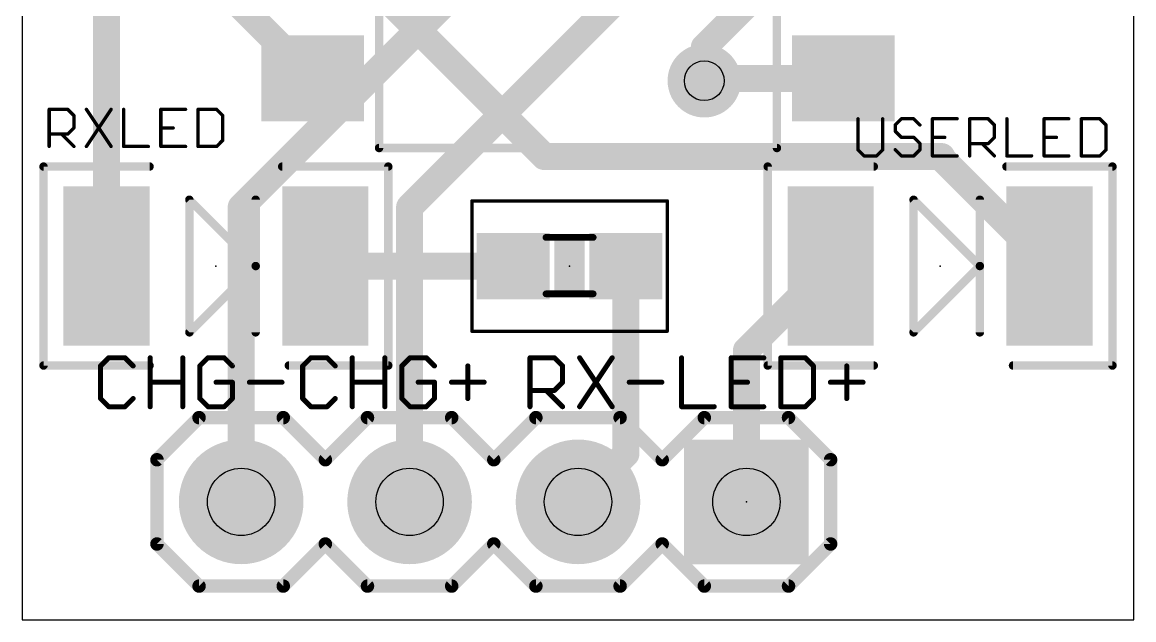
# Model space of a CAD drawing. Extents: x 0 to 16.8, y 0 to 26.7.
# Drawn here: x 0 to 16.76, y 0 to 9.01 of the extents above; entities that cross this region are included whole.
import ezdxf

# ---------------------------------------------------------------- set-up
doc = ezdxf.new("R2010")
doc.units = 0
for name, color, linetype in [('1', 22, 'CONTINUOUS'), ('16', 175, 'CONTINUOUS'), ('17', 82, 'CONTINUOUS'), ('18', 82, 'CONTINUOUS'), ('20', 7, 'CONTINUOUS'), ('21', 253, 'CONTINUOUS'), ('23', 7, 'CONTINUOUS'), ('25', 253, 'CONTINUOUS'), ('35', 253, 'CONTINUOUS'), ('39', 22, 'CONTINUOUS'), ('44', 253, 'CONTINUOUS'), ('51', 253, 'CONTINUOUS')]:
    doc.layers.add(name, color=color, linetype=linetype)

# ---------------------------------------------------------------- blocks, each defined once
blk = doc.blocks.new('RECT')
blk.add_solid([(-0.5, -0.5), (0.5, -0.5), (-0.5, 0.5), (0.5, 0.5)])
blk = doc.blocks.new('SQUAREP')
blk.add_solid([(-0.5, -0.5), (0.5, -0.5), (-0.5, 0.5), (0.5, 0.5)])
blk = doc.blocks.new('ROUNDP')
at = {"const_width": 0.5}
blk.add_lwpolyline([(0, -0.25, 1), (0, 0.25, 1), (0, -0.25)], format="xyb", dxfattribs=at)
blk = doc.blocks.new('ROUNDV')
at = {"const_width": 0.5}
blk.add_lwpolyline([(0, -0.25, 1), (0, 0.25, 1), (0, -0.25)], format="xyb", dxfattribs=at)

msp = doc.modelspace()

# ---------------------------------------------------------------- linework, layer by layer
at = {"layer": '1', "const_width": 0.4064}
for points in [[(1.271, 5.334), (1.271, 15.494)], [(2.54, 10.006), (4.382, 8.164)], [(5.08, 9.779), (7.874, 6.985)], [(10.323, 8.164), (10.287, 8.128)], [(10.2891, 8.1259), (10.287, 8.128)], [(12.382, 8.164), (10.323, 8.164)], [(7.874, 6.985), (13.8674, 6.985)], [(13.8674, 6.985), (13.8674, 6.9596)], [(13.8674, 6.9596), (15.493, 5.334)], [(4.571, 5.334), (7.405, 5.334)], [(9.105, 5.334), (9.105, 2.501)], [(10.922, 4.063), (12.193, 5.334)], [(10.922, 1.778), (10.922, 4.063)], [(9.105, 2.501), (8.382, 1.778)]]:
    msp.add_lwpolyline(points, dxfattribs=at)
at = {"layer": '1', "const_width": 0.2032}
for points in [[(4.3102, 8.0922, 1), (4.4538, 8.2358)], [(10.3588, 8.1998, 1), (10.2152, 8.0562)], [(10.2152, 8.1998, 1), (10.3588, 8.0562)], [(10.2173, 8.0541, 1), (10.3609, 8.1977)], [(10.323, 8.2656, 1), (10.323, 8.0624)], [(10.3948, 8.0922, 1), (10.2512, 8.2358)], [(12.382, 8.0624, 1), (12.382, 8.2656)], [(7.874, 7.0866, 1), (7.874, 6.8834)], [(7.8022, 6.9132, 1), (7.9458, 7.0568)], [(13.969, 6.985, 1), (13.7658, 6.985)], [(13.7658, 6.9596, 1), (13.969, 6.9596)], [(13.9392, 7.0314, 1), (13.7956, 6.8878)], [(13.8674, 6.8834, 1), (13.8674, 7.0866)], [(4.571, 5.4356, 1), (4.571, 5.2324)], [(7.405, 5.2324, 1), (7.405, 5.4356)], [(9.2066, 5.334, 1), (9.0034, 5.334)], [(12.2648, 5.2622, 1), (12.1212, 5.4058)], [(1.1694, 5.334, 1), (1.3726, 5.334)], [(15.4212, 5.2622, 1), (15.5648, 5.4058)], [(11.0236, 4.063, 1), (10.8204, 4.063)], [(10.8502, 4.1348, 1), (10.9938, 3.9912)], [(9.1768, 2.4292, 1), (9.0332, 2.5728)], [(9.0034, 2.501, 1), (9.2066, 2.501)], [(8.3102, 1.8498, 1), (8.4538, 1.7062)], [(10.8204, 1.778, 1), (11.0236, 1.778)]]:
    msp.add_lwpolyline(points, format="xyb", dxfattribs=at)
at = {"layer": '16', "const_width": 0.4064}
for points in [[(5.842, 6.223), (10.541, 10.922)], [(3.302, 6.223), (6.858, 9.779)], [(10.287, 8.636), (11.43, 9.779)], [(10.287, 8.128), (10.287, 8.636)], [(3.302, 1.778), (3.302, 6.223)], [(5.842, 1.778), (5.842, 6.223)]]:
    msp.add_lwpolyline(points, dxfattribs=at)
at = {"layer": '16', "const_width": 0.2032}
for points in [[(10.3886, 8.636, 1), (10.1854, 8.636)], [(10.2152, 8.7078, 1), (10.3588, 8.5642)], [(10.1854, 8.128, 1), (10.3886, 8.128)], [(3.4036, 6.223, 1), (3.2004, 6.223)], [(3.2302, 6.2948, 1), (3.3738, 6.1512)], [(5.9436, 6.223, 1), (5.7404, 6.223)], [(5.7702, 6.2948, 1), (5.9138, 6.1512)], [(3.2004, 1.778, 1), (3.4036, 1.778)], [(5.7404, 1.778, 1), (5.9436, 1.778)]]:
    msp.add_lwpolyline(points, format="xyb", dxfattribs=at)
at = {"layer": '20'}
for p, q in [((0, 20.32), (0, 0)), ((16.764, 0), (16.764, 20.066)), ((0, 0), (16.764, 0))]:
    msp.add_line(p, q, dxfattribs=at)
at = {"layer": '21'}
for points, const_width in [([(1.921, 6.834), (0.321, 6.834)], 0.127), ([(0.321, 6.834), (0.321, 3.834)], 0.127), ([(3.921, 6.834), (5.521, 6.834)], 0.127), ([(5.521, 6.834), (5.521, 3.834)], 0.127), ([(12.843, 6.834), (11.243, 6.834)], 0.127), ([(11.243, 6.834), (11.243, 3.834)], 0.127), ([(14.843, 6.834), (16.443, 6.834)], 0.127), ([(16.443, 6.834), (16.443, 3.834)], 0.127), ([(2.521, 6.334), (2.521, 4.334)], 0.127), ([(3.521, 5.334), (2.521, 6.334)], 0.127), ([(3.521, 5.334), (3.521, 6.334)], 0.127), ([(13.443, 6.334), (13.443, 4.334)], 0.127), ([(14.443, 5.334), (13.443, 6.334)], 0.127), ([(14.443, 5.334), (14.443, 6.334)], 0.127), ([(2.521, 4.334), (3.521, 5.334)], 0.127), ([(3.521, 5.334), (3.521, 4.334)], 0.127), ([(13.443, 4.334), (14.443, 5.334)], 0.127), ([(14.443, 5.334), (14.443, 4.334)], 0.127), ([(0.321, 3.834), (1.921, 3.834)], 0.127), ([(1.304, 3.9503), (1.1811, 3.8275)], 0.0762), ([(1.1811, 3.8275), (1.1811, 3.336)], 0.0762), ([(1.5497, 3.9503), (1.304, 3.9503)], 0.0762), ([(1.6726, 3.8275), (1.5497, 3.9503)], 0.0762), ([(1.9295, 3.2131), (1.9295, 3.9503)], 0.0762), ([(2.421, 3.9503), (2.421, 3.2131)], 0.0762), ([(2.8008, 3.9503), (2.6779, 3.8275)], 0.0762), ([(2.6779, 3.8275), (2.6779, 3.336)], 0.0762), ([(3.0465, 3.9503), (2.8008, 3.9503)], 0.0762), ([(3.1694, 3.8275), (3.0465, 3.9503)], 0.0762), ([(5.521, 3.834), (4.021, 3.834)], 0.127), ([(4.352, 3.9503), (4.2291, 3.8275)], 0.0762), ([(4.2291, 3.8275), (4.2291, 3.336)], 0.0762), ([(4.5977, 3.9503), (4.352, 3.9503)], 0.0762), ([(4.7206, 3.8275), (4.5977, 3.9503)], 0.0762), ([(4.9775, 3.2131), (4.9775, 3.9503)], 0.0762), ([(5.469, 3.9503), (5.469, 3.2131)], 0.0762), ([(5.8488, 3.9503), (5.7259, 3.8275)], 0.0762), ([(5.7259, 3.8275), (5.7259, 3.336)], 0.0762), ([(6.0945, 3.9503), (5.8488, 3.9503)], 0.0762), ([(6.2174, 3.8275), (6.0945, 3.9503)], 0.0762), ([(6.7201, 3.8275), (6.7201, 3.336)], 0.0762), ([(7.6581, 3.2131), (7.6581, 3.9503)], 0.0762), ([(7.6581, 3.9503), (8.0267, 3.9503)], 0.0762), ([(8.0267, 3.9503), (8.1496, 3.8275)], 0.0762), ([(8.1496, 3.8275), (8.1496, 3.5817)], 0.0762), ([(8.4065, 3.9503), (8.898, 3.2131)], 0.0762), ([(8.898, 3.9503), (8.4065, 3.2131)], 0.0762), ([(9.9441, 3.9503), (9.9441, 3.2131)], 0.0762), ([(11.184, 3.9503), (10.6925, 3.9503)], 0.0762), ([(10.6925, 3.9503), (10.6925, 3.2131)], 0.0762), ([(11.243, 3.834), (12.843, 3.834)], 0.127), ([(11.4409, 3.9503), (11.4409, 3.2131)], 0.0762), ([(11.8095, 3.9503), (11.4409, 3.9503)], 0.0762), ([(11.9324, 3.8275), (11.8095, 3.9503)], 0.0762), ([(11.9324, 3.336), (11.9324, 3.8275)], 0.0762), ([(12.4351, 3.8275), (12.4351, 3.336)], 0.0762), ([(16.443, 3.834), (14.943, 3.834)], 0.127), ([(1.9295, 3.5817), (2.421, 3.5817)], 0.0762), ([(3.1694, 3.5817), (2.9237, 3.5817)], 0.0762), ([(3.1694, 3.336), (3.1694, 3.5817)], 0.0762), ([(3.4263, 3.5817), (3.9178, 3.5817)], 0.0762), ([(4.9775, 3.5817), (5.469, 3.5817)], 0.0762), ([(6.2174, 3.5817), (5.9717, 3.5817)], 0.0762), ([(6.2174, 3.336), (6.2174, 3.5817)], 0.0762), ([(6.4743, 3.5817), (6.9658, 3.5817)], 0.0762), ([(8.1496, 3.5817), (8.0267, 3.4588)], 0.0762), ([(9.1549, 3.5817), (9.6464, 3.5817)], 0.0762), ([(10.6925, 3.5817), (10.9383, 3.5817)], 0.0762), ([(12.1893, 3.5817), (12.6808, 3.5817)], 0.0762), ([(1.1811, 3.336), (1.304, 3.2131)], 0.0762), ([(1.5497, 3.2131), (1.6726, 3.336)], 0.0762), ([(2.6779, 3.336), (2.8008, 3.2131)], 0.0762), ([(3.0465, 3.2131), (3.1694, 3.336)], 0.0762), ([(4.2291, 3.336), (4.352, 3.2131)], 0.0762), ([(4.5977, 3.2131), (4.7206, 3.336)], 0.0762), ([(5.7259, 3.336), (5.8488, 3.2131)], 0.0762), ([(6.0945, 3.2131), (6.2174, 3.336)], 0.0762), ([(8.0267, 3.4588), (7.6581, 3.4588)], 0.0762), ([(7.9038, 3.4588), (8.1496, 3.2131)], 0.0762), ([(11.8095, 3.2131), (11.9324, 3.336)], 0.0762), ([(1.304, 3.2131), (1.5497, 3.2131)], 0.0762), ([(2.8008, 3.2131), (3.0465, 3.2131)], 0.0762), ([(4.352, 3.2131), (4.5977, 3.2131)], 0.0762), ([(5.8488, 3.2131), (6.0945, 3.2131)], 0.0762), ([(9.9441, 3.2131), (10.4356, 3.2131)], 0.0762), ([(10.6925, 3.2131), (11.184, 3.2131)], 0.0762), ([(11.4409, 3.2131), (11.8095, 3.2131)], 0.0762), ([(2.032, 2.413), (2.667, 3.048)], 0.2032), ([(2.667, 3.048), (3.937, 3.048)], 0.2032), ([(4.572, 2.413), (3.937, 3.048)], 0.2032), ([(4.572, 2.413), (5.207, 3.048)], 0.2032), ([(5.207, 3.048), (6.477, 3.048)], 0.2032), ([(6.477, 3.048), (7.112, 2.413)], 0.2032), ([(7.112, 2.413), (7.747, 3.048)], 0.2032), ([(7.747, 3.048), (9.017, 3.048)], 0.2032), ([(9.017, 3.048), (9.652, 2.413)], 0.2032), ([(9.652, 2.413), (10.287, 3.048)], 0.2032), ([(10.287, 3.048), (11.557, 3.048)], 0.2032), ([(12.192, 2.413), (11.557, 3.048)], 0.2032), ([(2.032, 1.143), (2.032, 2.413)], 0.2032), ([(12.192, 1.143), (12.192, 2.413)], 0.2032), ([(2.667, 0.508), (2.032, 1.143)], 0.2032), ([(3.937, 0.508), (4.572, 1.143)], 0.2032), ([(5.207, 0.508), (4.572, 1.143)], 0.2032), ([(7.112, 1.143), (6.477, 0.508)], 0.2032), ([(7.747, 0.508), (7.112, 1.143)], 0.2032), ([(9.652, 1.143), (9.017, 0.508)], 0.2032), ([(10.287, 0.508), (9.652, 1.143)], 0.2032), ([(11.557, 0.508), (12.192, 1.143)], 0.2032), ([(3.937, 0.508), (2.667, 0.508)], 0.2032), ([(6.477, 0.508), (5.207, 0.508)], 0.2032), ([(9.017, 0.508), (7.747, 0.508)], 0.2032), ([(11.557, 0.508), (10.287, 0.508)], 0.2032)]:
    msp.add_lwpolyline(points, dxfattribs=dict(at, const_width=const_width))
for points, const_width in [([(0.321, 6.8658, 1), (0.321, 6.8023)], 0.0635), ([(0.3528, 6.834, 1), (0.2893, 6.834)], 0.0635), ([(1.921, 6.8023, 1), (1.921, 6.8658)], 0.0635), ([(3.921, 6.8658, 1), (3.921, 6.8023)], 0.0635), ([(5.5527, 6.834, 1), (5.4893, 6.834)], 0.0635), ([(5.521, 6.8023, 1), (5.521, 6.8658)], 0.0635), ([(11.2748, 6.834, 1), (11.2112, 6.834)], 0.0635), ([(11.243, 6.8658, 1), (11.243, 6.8023)], 0.0635), ([(12.843, 6.8023, 1), (12.843, 6.8658)], 0.0635), ([(14.843, 6.8658, 1), (14.843, 6.8023)], 0.0635), ([(16.4748, 6.834, 1), (16.4113, 6.834)], 0.0635), ([(16.443, 6.8023, 1), (16.443, 6.8658)], 0.0635), ([(2.5435, 6.3565, 1), (2.4985, 6.3115)], 0.0635), ([(2.5528, 6.334, 1), (2.4892, 6.334)], 0.0635), ([(3.5528, 6.334, 1), (3.4893, 6.334)], 0.0635), ([(13.4655, 6.3565, 1), (13.4205, 6.3115)], 0.0635), ([(13.4748, 6.334, 1), (13.4113, 6.334)], 0.0635), ([(14.4748, 6.334, 1), (14.4113, 6.334)], 0.0635), ([(3.5528, 5.334, 1), (3.4893, 5.334)], 0.0635), ([(3.4893, 5.334, 1), (3.5528, 5.334)], 0.0635), ([(3.5435, 5.3115, 1), (3.4985, 5.3565)], 0.0635), ([(3.4985, 5.3115, 1), (3.5435, 5.3565)], 0.0635), ([(14.4748, 5.334, 1), (14.4113, 5.334)], 0.0635), ([(14.4113, 5.334, 1), (14.4748, 5.334)], 0.0635), ([(14.4655, 5.3115, 1), (14.4205, 5.3565)], 0.0635), ([(14.4205, 5.3115, 1), (14.4655, 5.3565)], 0.0635), ([(2.4985, 4.3565, 1), (2.5435, 4.3115)], 0.0635), ([(2.4892, 4.334, 1), (2.5528, 4.334)], 0.0635), ([(3.4893, 4.334, 1), (3.5528, 4.334)], 0.0635), ([(13.4205, 4.3565, 1), (13.4655, 4.3115)], 0.0635), ([(13.4113, 4.334, 1), (13.4748, 4.334)], 0.0635), ([(14.4113, 4.334, 1), (14.4748, 4.334)], 0.0635), ([(0.321, 3.8658, 1), (0.321, 3.8022)], 0.0635), ([(0.2893, 3.834, 1), (0.3528, 3.834)], 0.0635), ([(1.2002, 3.8275, 1), (1.1621, 3.8275)], 0.0381), ([(1.1676, 3.8409, 1), (1.1946, 3.814)], 0.0381), ([(1.304, 3.9694, 1), (1.304, 3.9313)], 0.0381), ([(1.3174, 3.9369, 1), (1.2905, 3.9638)], 0.0381), ([(1.5632, 3.9638, 1), (1.5362, 3.9369)], 0.0381), ([(1.5497, 3.9313, 1), (1.5497, 3.9694)], 0.0381), ([(1.6591, 3.814, 1), (1.6861, 3.8409)], 0.0381), ([(1.921, 3.8022, 1), (1.921, 3.8658)], 0.0635), ([(1.9486, 3.9503, 1), (1.9105, 3.9503)], 0.0381), ([(2.4401, 3.9503, 1), (2.402, 3.9503)], 0.0381), ([(2.697, 3.8275, 1), (2.6589, 3.8275)], 0.0381), ([(2.6645, 3.8409, 1), (2.6914, 3.814)], 0.0381), ([(2.8008, 3.9694, 1), (2.8008, 3.9313)], 0.0381), ([(2.8143, 3.9369, 1), (2.7873, 3.9638)], 0.0381), ([(3.06, 3.9638, 1), (3.0331, 3.9369)], 0.0381), ([(3.0465, 3.9313, 1), (3.0465, 3.9694)], 0.0381), ([(3.1559, 3.814, 1), (3.1829, 3.8409)], 0.0381), ([(4.021, 3.8658, 1), (4.021, 3.8022)], 0.0635), ([(4.2481, 3.8275, 1), (4.21, 3.8275)], 0.0381), ([(4.2156, 3.8409, 1), (4.2426, 3.814)], 0.0381), ([(4.352, 3.9694, 1), (4.352, 3.9313)], 0.0381), ([(4.3654, 3.9369, 1), (4.3385, 3.9638)], 0.0381), ([(4.6112, 3.9638, 1), (4.5842, 3.9369)], 0.0381), ([(4.5977, 3.9313, 1), (4.5977, 3.9694)], 0.0381), ([(4.7071, 3.814, 1), (4.7341, 3.8409)], 0.0381), ([(4.9966, 3.9503, 1), (4.9585, 3.9503)], 0.0381), ([(5.4881, 3.9503, 1), (5.45, 3.9503)], 0.0381), ([(5.4893, 3.834, 1), (5.5527, 3.834)], 0.0635), ([(5.521, 3.8022, 1), (5.521, 3.8658)], 0.0635), ([(5.745, 3.8275, 1), (5.7069, 3.8275)], 0.0381), ([(5.7125, 3.8409, 1), (5.7394, 3.814)], 0.0381), ([(5.8488, 3.9694, 1), (5.8488, 3.9313)], 0.0381), ([(5.8623, 3.9369, 1), (5.8353, 3.9638)], 0.0381), ([(6.108, 3.9638, 1), (6.0811, 3.9369)], 0.0381), ([(6.0945, 3.9313, 1), (6.0945, 3.9694)], 0.0381), ([(6.2039, 3.814, 1), (6.2309, 3.8409)], 0.0381), ([(6.7391, 3.8275, 1), (6.701, 3.8275)], 0.0381), ([(7.6772, 3.9503, 1), (7.6391, 3.9503)], 0.0381), ([(7.6581, 3.9694, 1), (7.6581, 3.9313)], 0.0381), ([(8.0402, 3.9638, 1), (8.0132, 3.9369)], 0.0381), ([(8.0267, 3.9313, 1), (8.0267, 3.9694)], 0.0381), ([(8.1686, 3.8275, 1), (8.1305, 3.8275)], 0.0381), ([(8.1361, 3.814, 1), (8.1631, 3.8409)], 0.0381), ([(8.4224, 3.9609, 1), (8.3907, 3.9398)], 0.0381), ([(8.9139, 3.9398, 1), (8.8821, 3.9609)], 0.0381), ([(9.9632, 3.9503, 1), (9.9251, 3.9503)], 0.0381), ([(10.6925, 3.9694, 1), (10.6925, 3.9313)], 0.0381), ([(10.7116, 3.9503, 1), (10.6735, 3.9503)], 0.0381), ([(11.184, 3.9313, 1), (11.184, 3.9694)], 0.0381), ([(11.243, 3.8658, 1), (11.243, 3.8022)], 0.0635), ([(11.2112, 3.834, 1), (11.2748, 3.834)], 0.0635), ([(11.4409, 3.9694, 1), (11.4409, 3.9313)], 0.0381), ([(11.46, 3.9503, 1), (11.4219, 3.9503)], 0.0381), ([(11.823, 3.9638, 1), (11.7961, 3.9369)], 0.0381), ([(11.8095, 3.9313, 1), (11.8095, 3.9694)], 0.0381), ([(11.9515, 3.8275, 1), (11.9134, 3.8275)], 0.0381), ([(11.9189, 3.814, 1), (11.9459, 3.8409)], 0.0381), ([(12.4541, 3.8275, 1), (12.416, 3.8275)], 0.0381), ([(12.843, 3.8022, 1), (12.843, 3.8658)], 0.0635), ([(14.943, 3.8658, 1), (14.943, 3.8022)], 0.0635), ([(16.4113, 3.834, 1), (16.4748, 3.834)], 0.0635), ([(16.443, 3.8022, 1), (16.443, 3.8658)], 0.0635), ([(1.9295, 3.6008, 1), (1.9295, 3.5627)], 0.0381), ([(2.421, 3.5627, 1), (2.421, 3.6008)], 0.0381), ([(2.9237, 3.6008, 1), (2.9237, 3.5627)], 0.0381), ([(3.1885, 3.5817, 1), (3.1504, 3.5817)], 0.0381), ([(3.1694, 3.5627, 1), (3.1694, 3.6008)], 0.0381), ([(3.4263, 3.6008, 1), (3.4263, 3.5627)], 0.0381), ([(3.9178, 3.5627, 1), (3.9178, 3.6008)], 0.0381), ([(4.9775, 3.6008, 1), (4.9775, 3.5627)], 0.0381), ([(5.469, 3.5627, 1), (5.469, 3.6008)], 0.0381), ([(5.9717, 3.6008, 1), (5.9717, 3.5627)], 0.0381), ([(6.2365, 3.5817, 1), (6.1984, 3.5817)], 0.0381), ([(6.2174, 3.5627, 1), (6.2174, 3.6008)], 0.0381), ([(6.4743, 3.6008, 1), (6.4743, 3.5627)], 0.0381), ([(6.9658, 3.5627, 1), (6.9658, 3.6008)], 0.0381), ([(8.1305, 3.5817, 1), (8.1686, 3.5817)], 0.0381), ([(8.1631, 3.5682, 1), (8.1361, 3.5952)], 0.0381), ([(9.1549, 3.6008, 1), (9.1549, 3.5627)], 0.0381), ([(9.6464, 3.5627, 1), (9.6464, 3.6008)], 0.0381), ([(10.6925, 3.6008, 1), (10.6925, 3.5627)], 0.0381), ([(10.9383, 3.5627, 1), (10.9383, 3.6008)], 0.0381), ([(12.1893, 3.6008, 1), (12.1893, 3.5627)], 0.0381), ([(12.6808, 3.5627, 1), (12.6808, 3.6008)], 0.0381), ([(1.1946, 3.3494, 1), (1.1676, 3.3225)], 0.0381), ([(1.1621, 3.336, 1), (1.2002, 3.336)], 0.0381), ([(1.6861, 3.3225, 1), (1.6591, 3.3494)], 0.0381), ([(2.6914, 3.3494, 1), (2.6645, 3.3225)], 0.0381), ([(2.6589, 3.336, 1), (2.697, 3.336)], 0.0381), ([(3.1504, 3.336, 1), (3.1885, 3.336)], 0.0381), ([(3.1829, 3.3225, 1), (3.1559, 3.3494)], 0.0381), ([(4.21, 3.336, 1), (4.2481, 3.336)], 0.0381), ([(4.2426, 3.3494, 1), (4.2156, 3.3225)], 0.0381), ([(4.7341, 3.3225, 1), (4.7071, 3.3494)], 0.0381), ([(5.7394, 3.3494, 1), (5.7125, 3.3225)], 0.0381), ([(5.7069, 3.336, 1), (5.745, 3.336)], 0.0381), ([(6.1984, 3.336, 1), (6.2365, 3.336)], 0.0381), ([(6.2309, 3.3225, 1), (6.2039, 3.3494)], 0.0381), ([(6.701, 3.336, 1), (6.7391, 3.336)], 0.0381), ([(7.6581, 3.4779, 1), (7.6581, 3.4398)], 0.0381), ([(7.9173, 3.4723, 1), (7.8904, 3.4454)], 0.0381), ([(8.0132, 3.4723, 1), (8.0402, 3.4454)], 0.0381), ([(8.0267, 3.4398, 1), (8.0267, 3.4779)], 0.0381), ([(11.9134, 3.336, 1), (11.9515, 3.336)], 0.0381), ([(11.9459, 3.3225, 1), (11.9189, 3.3494)], 0.0381), ([(12.416, 3.336, 1), (12.4541, 3.336)], 0.0381), ([(1.304, 3.2322, 1), (1.304, 3.1941)], 0.0381), ([(1.2905, 3.1996, 1), (1.3174, 3.2266)], 0.0381), ([(1.5362, 3.2266, 1), (1.5632, 3.1996)], 0.0381), ([(1.5497, 3.1941, 1), (1.5497, 3.2322)], 0.0381), ([(1.9105, 3.2131, 1), (1.9486, 3.2131)], 0.0381), ([(2.402, 3.2131, 1), (2.4401, 3.2131)], 0.0381), ([(2.8008, 3.2322, 1), (2.8008, 3.1941)], 0.0381), ([(2.7873, 3.1996, 1), (2.8143, 3.2266)], 0.0381), ([(3.0331, 3.2266, 1), (3.06, 3.1996)], 0.0381), ([(3.0465, 3.1941, 1), (3.0465, 3.2322)], 0.0381), ([(4.352, 3.2322, 1), (4.352, 3.1941)], 0.0381), ([(4.3385, 3.1996, 1), (4.3654, 3.2266)], 0.0381), ([(4.5842, 3.2266, 1), (4.6112, 3.1996)], 0.0381), ([(4.5977, 3.1941, 1), (4.5977, 3.2322)], 0.0381), ([(4.9585, 3.2131, 1), (4.9966, 3.2131)], 0.0381), ([(5.45, 3.2131, 1), (5.4881, 3.2131)], 0.0381), ([(5.8488, 3.2322, 1), (5.8488, 3.1941)], 0.0381), ([(5.8353, 3.1996, 1), (5.8623, 3.2266)], 0.0381), ([(6.0811, 3.2266, 1), (6.108, 3.1996)], 0.0381), ([(6.0945, 3.1941, 1), (6.0945, 3.2322)], 0.0381), ([(7.6391, 3.2131, 1), (7.6772, 3.2131)], 0.0381), ([(8.1361, 3.1996, 1), (8.1631, 3.2266)], 0.0381), ([(8.3907, 3.2237, 1), (8.4224, 3.2025)], 0.0381), ([(8.8821, 3.2025, 1), (8.9139, 3.2237)], 0.0381), ([(9.9441, 3.2322, 1), (9.9441, 3.1941)], 0.0381), ([(9.9251, 3.2131, 1), (9.9632, 3.2131)], 0.0381), ([(10.4356, 3.1941, 1), (10.4356, 3.2322)], 0.0381), ([(10.6925, 3.2322, 1), (10.6925, 3.1941)], 0.0381), ([(10.6735, 3.2131, 1), (10.7116, 3.2131)], 0.0381), ([(11.184, 3.1941, 1), (11.184, 3.2322)], 0.0381), ([(11.4409, 3.2322, 1), (11.4409, 3.1941)], 0.0381), ([(11.4219, 3.2131, 1), (11.46, 3.2131)], 0.0381), ([(11.7961, 3.2266, 1), (11.823, 3.1996)], 0.0381), ([(11.8095, 3.1941, 1), (11.8095, 3.2322)], 0.0381), ([(2.667, 3.0988, 1), (2.667, 2.9972)], 0.1016), ([(2.7029, 3.0121, 1), (2.6311, 3.0839)], 0.1016), ([(3.9729, 3.0839, 1), (3.9011, 3.0121)], 0.1016), ([(3.937, 2.9972, 1), (3.937, 3.0988)], 0.1016), ([(5.207, 3.0988, 1), (5.207, 2.9972)], 0.1016), ([(5.2429, 3.0121, 1), (5.1711, 3.0839)], 0.1016), ([(6.5129, 3.0839, 1), (6.4411, 3.0121)], 0.1016), ([(6.477, 2.9972, 1), (6.477, 3.0988)], 0.1016), ([(7.747, 3.0988, 1), (7.747, 2.9972)], 0.1016), ([(7.7829, 3.0121, 1), (7.7111, 3.0839)], 0.1016), ([(9.0529, 3.0839, 1), (8.9811, 3.0121)], 0.1016), ([(9.017, 2.9972, 1), (9.017, 3.0988)], 0.1016), ([(10.287, 3.0988, 1), (10.287, 2.9972)], 0.1016), ([(10.3229, 3.0121, 1), (10.2511, 3.0839)], 0.1016), ([(11.5929, 3.0839, 1), (11.5211, 3.0121)], 0.1016), ([(11.557, 2.9972, 1), (11.557, 3.0988)], 0.1016), ([(2.0828, 2.413, 1), (1.9812, 2.413)], 0.1016), ([(12.2428, 2.413, 1), (12.1412, 2.413)], 0.1016), ([(1.9961, 2.4489, 1), (2.0679, 2.3771)], 0.1016), ([(4.5361, 2.4489, 1), (4.6079, 2.3771)], 0.1016), ([(4.5361, 2.3771, 1), (4.6079, 2.4489)], 0.1016), ([(7.0761, 2.4489, 1), (7.1479, 2.3771)], 0.1016), ([(7.0761, 2.3771, 1), (7.1479, 2.4489)], 0.1016), ([(9.6161, 2.4489, 1), (9.6879, 2.3771)], 0.1016), ([(9.6161, 2.3771, 1), (9.6879, 2.4489)], 0.1016), ([(12.1561, 2.3771, 1), (12.2279, 2.4489)], 0.1016), ([(2.0679, 1.1789, 1), (1.9961, 1.1071)], 0.1016), ([(1.9812, 1.143, 1), (2.0828, 1.143)], 0.1016), ([(4.6079, 1.1789, 1), (4.5361, 1.1071)], 0.1016), ([(4.6079, 1.1071, 1), (4.5361, 1.1789)], 0.1016), ([(7.1479, 1.1789, 1), (7.0761, 1.1071)], 0.1016), ([(7.1479, 1.1071, 1), (7.0761, 1.1789)], 0.1016), ([(9.6879, 1.1789, 1), (9.6161, 1.1071)], 0.1016), ([(9.6879, 1.1071, 1), (9.6161, 1.1789)], 0.1016), ([(12.1412, 1.143, 1), (12.2428, 1.143)], 0.1016), ([(12.2279, 1.1071, 1), (12.1561, 1.1789)], 0.1016), ([(2.667, 0.5588, 1), (2.667, 0.4572)], 0.1016), ([(2.6311, 0.4721, 1), (2.7029, 0.5439)], 0.1016), ([(3.9011, 0.5439, 1), (3.9729, 0.4721)], 0.1016), ([(3.937, 0.4572, 1), (3.937, 0.5588)], 0.1016), ([(5.207, 0.5588, 1), (5.207, 0.4572)], 0.1016), ([(5.1711, 0.4721, 1), (5.2429, 0.5439)], 0.1016), ([(6.4411, 0.5439, 1), (6.5129, 0.4721)], 0.1016), ([(6.477, 0.4572, 1), (6.477, 0.5588)], 0.1016), ([(7.747, 0.5588, 1), (7.747, 0.4572)], 0.1016), ([(7.7111, 0.4721, 1), (7.7829, 0.5439)], 0.1016), ([(8.9811, 0.5439, 1), (9.0529, 0.4721)], 0.1016), ([(9.017, 0.4572, 1), (9.017, 0.5588)], 0.1016), ([(10.287, 0.5588, 1), (10.287, 0.4572)], 0.1016), ([(10.2511, 0.4721, 1), (10.3229, 0.5439)], 0.1016), ([(11.5211, 0.5439, 1), (11.5929, 0.4721)], 0.1016), ([(11.557, 0.4572, 1), (11.557, 0.5588)], 0.1016)]:
    msp.add_lwpolyline(points, format="xyb", dxfattribs=dict(at, const_width=const_width))
at = {"layer": '23'}
for p in [(2.921, 5.334), (8.255, 5.334), (13.843, 5.334), (10.922, 1.778)]:
    msp.add_point(p, dxfattribs=at)
at = {"layer": '25', "const_width": 0.0508}
for points in [[(0.4064, 7.1374), (0.4064, 7.6967)], [(0.4064, 7.6967), (0.686, 7.6967)], [(0.686, 7.6967), (0.7793, 7.6035)], [(0.9677, 7.6967), (1.3406, 7.1374)], [(1.3406, 7.6967), (0.9677, 7.1374)], [(1.529, 7.6967), (1.529, 7.1374)], [(2.4632, 7.6967), (2.0903, 7.6967)], [(2.0903, 7.6967), (2.0903, 7.1374)], [(2.6516, 7.6967), (2.6516, 7.1374)], [(2.9313, 7.6967), (2.6516, 7.6967)], [(3.0245, 7.6035), (2.9313, 7.6967)], [(0.7793, 7.6035), (0.7793, 7.417)], [(3.0245, 7.2306), (3.0245, 7.6035)], [(12.6048, 7.5543), (12.6048, 7.0882)], [(12.9776, 7.0882), (12.9776, 7.5543)], [(13.2593, 7.5543), (13.1661, 7.4611)], [(13.4457, 7.5543), (13.2593, 7.5543)], [(13.5389, 7.4611), (13.4457, 7.5543)], [(14.1003, 7.5543), (13.7274, 7.5543)], [(13.7274, 7.5543), (13.7274, 6.995)], [(14.2887, 6.995), (14.2887, 7.5543)], [(14.2887, 7.5543), (14.5684, 7.5543)], [(14.5684, 7.5543), (14.6616, 7.4611)], [(14.85, 7.5543), (14.85, 6.995)], [(15.7842, 7.5543), (15.4113, 7.5543)], [(15.4113, 7.5543), (15.4113, 6.995)], [(15.9726, 7.5543), (15.9726, 6.995)], [(16.2523, 7.5543), (15.9726, 7.5543)], [(16.3455, 7.4611), (16.2523, 7.5543)], [(0.7793, 7.417), (0.686, 7.3238)], [(2.0903, 7.417), (2.2768, 7.417)], [(13.1661, 7.4611), (13.1661, 7.3678)], [(13.1661, 7.3678), (13.2593, 7.2746)], [(14.6616, 7.4611), (14.6616, 7.2746)], [(16.3455, 7.0882), (16.3455, 7.4611)], [(0.686, 7.3238), (0.4064, 7.3238)], [(0.5928, 7.3238), (0.7793, 7.1374)], [(2.9313, 7.1374), (3.0245, 7.2306)], [(13.2593, 7.2746), (13.4457, 7.2746)], [(13.4457, 7.2746), (13.5389, 7.1814)], [(13.7274, 7.2746), (13.9138, 7.2746)], [(14.6616, 7.2746), (14.5684, 7.1814)], [(15.4113, 7.2746), (15.5978, 7.2746)], [(1.529, 7.1374), (1.9019, 7.1374)], [(2.0903, 7.1374), (2.4632, 7.1374)], [(2.6516, 7.1374), (2.9313, 7.1374)], [(12.6048, 7.0882), (12.698, 6.995)], [(12.8844, 6.995), (12.9776, 7.0882)], [(13.2593, 6.995), (13.1661, 7.0882)], [(13.5389, 7.0882), (13.4457, 6.995)], [(13.5389, 7.1814), (13.5389, 7.0882)], [(14.5684, 7.1814), (14.2887, 7.1814)], [(14.4751, 7.1814), (14.6616, 6.995)], [(16.2523, 6.995), (16.3455, 7.0882)], [(12.698, 6.995), (12.8844, 6.995)], [(13.4457, 6.995), (13.2593, 6.995)], [(13.7274, 6.995), (14.1003, 6.995)], [(14.85, 6.995), (15.2229, 6.995)], [(15.4113, 6.995), (15.7842, 6.995)], [(15.9726, 6.995), (16.2523, 6.995)]]:
    msp.add_lwpolyline(points, dxfattribs=at)
at = {"layer": '25', "const_width": 0.0254}
for points in [[(0.4191, 7.6967, 1), (0.3937, 7.6967)], [(0.4064, 7.7094, 1), (0.4064, 7.684)], [(0.695, 7.7057, 1), (0.6771, 7.6877)], [(0.686, 7.684, 1), (0.686, 7.7094)], [(0.9783, 7.7037, 1), (0.9571, 7.6896)], [(1.3511, 7.6896, 1), (1.33, 7.7037)], [(1.5417, 7.6967, 1), (1.5163, 7.6967)], [(2.0903, 7.7094, 1), (2.0903, 7.684)], [(2.103, 7.6967, 1), (2.0776, 7.6967)], [(2.4632, 7.684, 1), (2.4632, 7.7094)], [(2.6643, 7.6967, 1), (2.6389, 7.6967)], [(2.6516, 7.7094, 1), (2.6516, 7.684)], [(2.9403, 7.7057, 1), (2.9223, 7.6877)], [(2.9313, 7.684, 1), (2.9313, 7.7094)], [(0.792, 7.6035, 1), (0.7666, 7.6035)], [(0.7703, 7.5945, 1), (0.7882, 7.6124)], [(3.0372, 7.6035, 1), (3.0118, 7.6035)], [(3.0155, 7.5945, 1), (3.0335, 7.6124)], [(12.6175, 7.5543, 1), (12.5921, 7.5543)], [(12.9903, 7.5543, 1), (12.9649, 7.5543)], [(13.2593, 7.567, 1), (13.2593, 7.5416)], [(13.2683, 7.5453, 1), (13.2503, 7.5632)], [(13.4547, 7.5632, 1), (13.4368, 7.5453)], [(13.4457, 7.5416, 1), (13.4457, 7.567)], [(13.7274, 7.567, 1), (13.7274, 7.5416)], [(13.7401, 7.5543, 1), (13.7147, 7.5543)], [(14.1003, 7.5416, 1), (14.1003, 7.567)], [(14.3014, 7.5543, 1), (14.276, 7.5543)], [(14.2887, 7.567, 1), (14.2887, 7.5416)], [(14.5773, 7.5632, 1), (14.5594, 7.5453)], [(14.5684, 7.5416, 1), (14.5684, 7.567)], [(14.8627, 7.5543, 1), (14.8373, 7.5543)], [(15.4113, 7.567, 1), (15.4113, 7.5416)], [(15.424, 7.5543, 1), (15.3986, 7.5543)], [(15.7842, 7.5416, 1), (15.7842, 7.567)], [(15.9853, 7.5543, 1), (15.9599, 7.5543)], [(15.9726, 7.567, 1), (15.9726, 7.5416)], [(16.2613, 7.5632, 1), (16.2433, 7.5453)], [(16.2523, 7.5416, 1), (16.2523, 7.567)], [(0.7666, 7.417, 1), (0.792, 7.417)], [(0.7882, 7.4081, 1), (0.7703, 7.426)], [(2.0903, 7.4297, 1), (2.0903, 7.4043)], [(2.2768, 7.4043, 1), (2.2768, 7.4297)], [(13.1788, 7.4611, 1), (13.1534, 7.4611)], [(13.1571, 7.47, 1), (13.1751, 7.4521)], [(13.1751, 7.3768, 1), (13.1571, 7.3589)], [(13.1534, 7.3678, 1), (13.1788, 7.3678)], [(13.53, 7.4521, 1), (13.5479, 7.47)], [(14.6743, 7.4611, 1), (14.6489, 7.4611)], [(14.6526, 7.4521, 1), (14.6705, 7.47)], [(16.3582, 7.4611, 1), (16.3328, 7.4611)], [(16.3365, 7.4521, 1), (16.3545, 7.47)], [(0.4064, 7.3365, 1), (0.4064, 7.3111)], [(0.6018, 7.3328, 1), (0.5838, 7.3148)], [(0.6771, 7.3328, 1), (0.695, 7.3148)], [(0.686, 7.3111, 1), (0.686, 7.3365)], [(3.0118, 7.2306, 1), (3.0372, 7.2306)], [(3.0335, 7.2216, 1), (3.0155, 7.2396)], [(13.2593, 7.2873, 1), (13.2593, 7.2619)], [(13.2503, 7.2657, 1), (13.2683, 7.2836)], [(13.4547, 7.2836, 1), (13.4368, 7.2657)], [(13.4457, 7.2619, 1), (13.4457, 7.2873)], [(13.7274, 7.2873, 1), (13.7274, 7.2619)], [(13.9138, 7.2619, 1), (13.9138, 7.2873)], [(14.6489, 7.2746, 1), (14.6743, 7.2746)], [(14.6705, 7.2657, 1), (14.6526, 7.2836)], [(15.4113, 7.2873, 1), (15.4113, 7.2619)], [(15.5978, 7.2619, 1), (15.5978, 7.2873)], [(0.3937, 7.1374, 1), (0.4191, 7.1374)], [(0.7703, 7.1284, 1), (0.7882, 7.1464)], [(0.9571, 7.1444, 1), (0.9783, 7.1304)], [(1.33, 7.1304, 1), (1.3511, 7.1444)], [(1.529, 7.1501, 1), (1.529, 7.1247)], [(1.5163, 7.1374, 1), (1.5417, 7.1374)], [(1.9019, 7.1247, 1), (1.9019, 7.1501)], [(2.0903, 7.1501, 1), (2.0903, 7.1247)], [(2.0776, 7.1374, 1), (2.103, 7.1374)], [(2.4632, 7.1247, 1), (2.4632, 7.1501)], [(2.6516, 7.1501, 1), (2.6516, 7.1247)], [(2.6389, 7.1374, 1), (2.6643, 7.1374)], [(2.9223, 7.1464, 1), (2.9403, 7.1284)], [(2.9313, 7.1247, 1), (2.9313, 7.1501)], [(12.6138, 7.0972, 1), (12.5958, 7.0792)], [(12.5921, 7.0882, 1), (12.6175, 7.0882)], [(12.9649, 7.0882, 1), (12.9903, 7.0882)], [(12.9866, 7.0792, 1), (12.9687, 7.0972)], [(13.1751, 7.0972, 1), (13.1571, 7.0792)], [(13.5516, 7.1814, 1), (13.5262, 7.1814)], [(13.5262, 7.0882, 1), (13.5516, 7.0882)], [(13.53, 7.1724, 1), (13.5479, 7.1904)], [(13.5479, 7.0792, 1), (13.53, 7.0972)], [(14.2887, 7.1941, 1), (14.2887, 7.1687)], [(14.4841, 7.1904, 1), (14.4662, 7.1724)], [(14.5594, 7.1904, 1), (14.5773, 7.1724)], [(14.5684, 7.1687, 1), (14.5684, 7.1941)], [(16.3328, 7.0882, 1), (16.3582, 7.0882)], [(16.3545, 7.0792, 1), (16.3365, 7.0972)], [(12.698, 7.0077, 1), (12.698, 6.9823)], [(12.689, 6.986, 1), (12.707, 7.004)], [(12.8754, 7.004, 1), (12.8934, 6.986)], [(12.8844, 6.9823, 1), (12.8844, 7.0077)], [(13.2593, 7.0077, 1), (13.2593, 6.9823)], [(13.2503, 6.986, 1), (13.2683, 7.004)], [(13.4368, 7.004, 1), (13.4547, 6.986)], [(13.4457, 6.9823, 1), (13.4457, 7.0077)], [(13.7274, 7.0077, 1), (13.7274, 6.9823)], [(13.7147, 6.995, 1), (13.7401, 6.995)], [(14.1003, 6.9823, 1), (14.1003, 7.0077)], [(14.276, 6.995, 1), (14.3014, 6.995)], [(14.6526, 6.986, 1), (14.6705, 7.004)], [(14.85, 7.0077, 1), (14.85, 6.9823)], [(14.8373, 6.995, 1), (14.8627, 6.995)], [(15.2229, 6.9823, 1), (15.2229, 7.0077)], [(15.4113, 7.0077, 1), (15.4113, 6.9823)], [(15.3986, 6.995, 1), (15.424, 6.995)], [(15.7842, 6.9823, 1), (15.7842, 7.0077)], [(15.9726, 7.0077, 1), (15.9726, 6.9823)], [(15.9599, 6.995, 1), (15.9853, 6.995)], [(16.2433, 7.004, 1), (16.2613, 6.986)], [(16.2523, 6.9823, 1), (16.2523, 7.0077)]]:
    msp.add_lwpolyline(points, format="xyb", dxfattribs=at)
at = {"layer": '39', "const_width": 0.0508}
for points in [[(6.782, 6.317), (9.728, 6.317)], [(6.782, 4.351), (6.782, 6.317)], [(9.728, 6.317), (9.728, 4.351)], [(9.728, 4.351), (6.782, 4.351)]]:
    msp.add_lwpolyline(points, dxfattribs=at)
at = {"layer": '39', "const_width": 0.0254}
for points in [[(6.782, 6.3297, 1), (6.782, 6.3043)], [(6.7947, 6.317, 1), (6.7693, 6.317)], [(9.7407, 6.317, 1), (9.7153, 6.317)], [(9.728, 6.3043, 1), (9.728, 6.3297)], [(6.782, 4.3637, 1), (6.782, 4.3383)], [(6.7693, 4.351, 1), (6.7947, 4.351)], [(9.7153, 4.351, 1), (9.7407, 4.351)], [(9.728, 4.3383, 1), (9.728, 4.3637)]]:
    msp.add_lwpolyline(points, format="xyb", dxfattribs=at)
at = {"layer": '44'}
for centre, radius in [((10.287, 8.128), 0.3), ((3.302, 1.778), 0.508), ((5.842, 1.778), 0.508), ((8.382, 1.778), 0.508), ((10.922, 1.778), 0.508)]:
    msp.add_circle(centre, radius, dxfattribs=at)
at = {"layer": '51'}
for points, const_width in [([(5.382, 7.114), (5.382, 13.714)], 0.127), ([(11.382, 13.714), (11.382, 7.114)], 0.127), ([(11.382, 7.114), (5.382, 7.114)], 0.127), ([(7.899, 5.766), (8.611, 5.766)], 0.1016), ([(7.899, 4.915), (8.611, 4.915)], 0.1016)]:
    msp.add_lwpolyline(points, dxfattribs=dict(at, const_width=const_width))
for points, const_width in [([(5.382, 7.1458, 1), (5.382, 7.0823)], 0.0635), ([(5.3503, 7.114, 1), (5.4138, 7.114)], 0.0635), ([(11.3502, 7.114, 1), (11.4138, 7.114)], 0.0635), ([(11.382, 7.0823, 1), (11.382, 7.1458)], 0.0635), ([(7.899, 5.7914, 1), (7.899, 5.7406)], 0.0508), ([(8.611, 5.7406, 1), (8.611, 5.7914)], 0.0508), ([(7.899, 4.9404, 1), (7.899, 4.8896)], 0.0508), ([(8.611, 4.8896, 1), (8.611, 4.9404)], 0.0508)]:
    msp.add_lwpolyline(points, format="xyb", dxfattribs=dict(at, const_width=const_width))

# ---------------------------------------------------------------- block references
at = {"layer": '1', "yscale": 1.3}
for p, xscale, rotation in [((4.382, 8.164), 1.55, 180), ((12.382, 8.164), 1.55, 180), ((1.271, 5.334), 2.4, 90), ((4.571, 5.334), 2.4, 90), ((12.193, 5.334), 2.4, 90), ((15.493, 5.334), 2.4, 90)]:
    msp.add_blockref('RECT', p, dxfattribs=dict(at, xscale=xscale, rotation=rotation))
at = {"layer": '1', "xscale": 1.1}
for p in [(7.405, 5.334), (9.105, 5.334)]:
    msp.add_blockref('RECT', p, dxfattribs=at)
at = {"layer": '17', "xscale": 1.8796, "yscale": 1.8796, "rotation": 270}
for name, p in [('ROUNDP', (3.302, 1.778)), ('ROUNDP', (3.302, 1.778)), ('ROUNDP', (5.842, 1.778)), ('ROUNDP', (5.842, 1.778)), ('ROUNDP', (8.382, 1.778)), ('ROUNDP', (8.382, 1.778)), ('SQUAREP', (10.922, 1.778)), ('SQUAREP', (10.922, 1.778))]:
    msp.add_blockref(name, p, dxfattribs=at)
at = {"layer": '18', "xscale": 1.108, "yscale": 1.108}
msp.add_blockref('ROUNDV', (10.287, 8.128), dxfattribs=at)
msp.add_blockref('ROUNDV', (10.287, 8.128), dxfattribs=at)
at = {"layer": '21', "xscale": 0.4572, "yscale": 0.762}
msp.add_blockref('RECT', (8.255, 5.334), dxfattribs=at)
at = {"layer": '35', "xscale": 0.3998, "yscale": 0.6}
msp.add_blockref('RECT', (8.255, 5.334), dxfattribs=at)
at = {"layer": '51', "xscale": 0.5001, "yscale": 0.95}
for p in [(7.6669, 5.3391), (8.8353, 5.3391)]:
    msp.add_blockref('RECT', p, dxfattribs=at)
at = {"layer": '51', "xscale": 0.508, "yscale": 0.508, "rotation": 180}
for p in [(3.302, 1.778), (5.842, 1.778), (8.382, 1.778), (10.922, 1.778)]:
    msp.add_blockref('RECT', p, dxfattribs=at)

doc.saveas('drawing.dxf')
